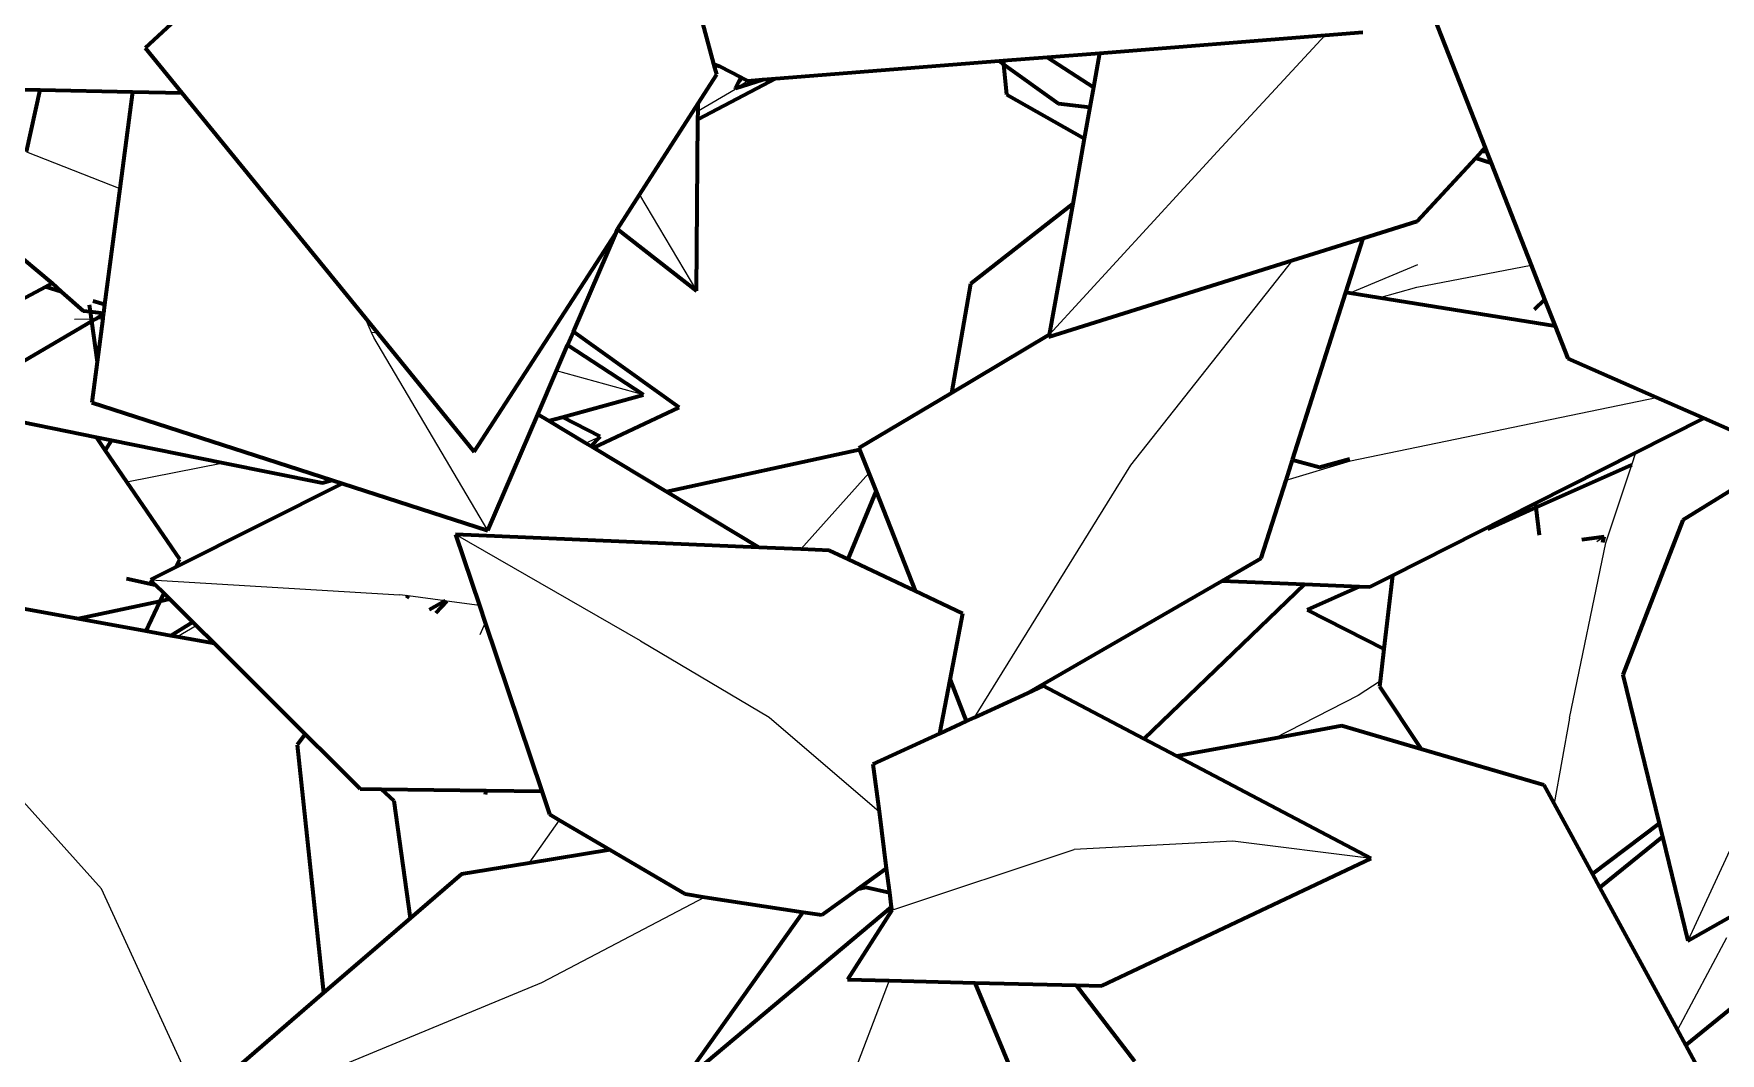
# Model space of a CAD drawing. Header units: millimetres. Extents: x 4307 to 31003, y 2809 to 20009.
# Drawn here: x 7540.7 to 7604.3, y 7923.5 to 7961.9 of the extents above; entities that cross this region are included whole.
import ezdxf

# ---------------------------------------------------------------- set-up
doc = ezdxf.new("R2010")
doc.units = ezdxf.units.MM
doc.layers.add('ProfileEdges', color=7, linetype='Continuous')

msp = doc.modelspace()

# ---------------------------------------------------------------- linework, layer by layer
for p, q in [((7585.34, 7957.487), (7589.399, 7961.873)), ((7566.396, 7960.644), (7566.566, 7960.71)), ((7567.171, 7959.872), (7567.459, 7960.246)), ((7565.759, 7959.017), (7567.154, 7959.837)), ((7567.171, 7959.872), (7567.636, 7960.154)), ((7540.436, 7957.477), (7543.951, 7956.1)), ((7585.34, 7957.487), (7579.004, 7950.581)), ((7563.547, 7955.857), (7565.694, 7952.239)), ((7582.072, 7945.66), (7588.186, 7953.387)), ((7592.891, 7953.218), (7590.33, 7952.145)), ((7592.863, 7952.368), (7597.17, 7953.204)), ((7591.43, 7951.969), (7592.863, 7952.368)), ((7542.245, 7951.163), (7542.876, 7951.178)), ((7542.876, 7951.178), (7543.044, 7951.182)), ((7543.044, 7951.182), (7543.31, 7951.188)), ((7553.444, 7950.665), (7553.188, 7951.237)), ((7553.679, 7950.634), (7553.444, 7950.665)), ((7553.529, 7950.474), (7553.444, 7950.665)), ((7557.825, 7943.196), (7553.529, 7950.474)), ((7563.705, 7948.316), (7560.425, 7949.219)), ((7590.361, 7945.832), (7601.899, 7948.214)), ((7561.512, 7946.494), (7562.061, 7946.748)), ((7544.218, 7945.036), (7547.846, 7945.751)), ((7576.182, 7936.152), (7582.072, 7945.66)), ((7587.933, 7945.102), (7590.361, 7945.832)), ((7599.987, 7942.736), (7600.97, 7945.678)), ((7600.97, 7945.678), (7601.124, 7946.138)), ((7569.632, 7942.495), (7572.195, 7945.364)), ((7563.593, 7939.039), (7556.618, 7943.05)), ((7598.617, 7936.12), (7599.987, 7942.736)), ((7599.921, 7942.955), (7599.644, 7942.776)), ((7545.111, 7941.335), (7554.499, 7940.776)), ((7554.832, 7940.732), (7554.499, 7940.776)), ((7556.225, 7940.547), (7554.832, 7940.732)), ((7556.289, 7940.539), (7556.225, 7940.547)), ((7557.515, 7940.376), (7556.289, 7940.539)), ((7546.105, 7939.19), (7546.832, 7939.62)), ((7557.731, 7939.717), (7557.526, 7939.26)), ((7563.593, 7939.039), (7568.445, 7936.167)), ((7591.476, 7937.516), (7590.65, 7936.983)), ((7590.65, 7936.983), (7587.488, 7935.361)), ((7568.445, 7936.167), (7572.582, 7932.602)), ((7598.617, 7936.12), (7598.037, 7932.9)), ((7538.155, 7935.378), (7543.267, 7929.685)), ((7606.438, 7934.993), (7603.082, 7927.726)), ((7559.385, 7930.661), (7560.539, 7932.279)), ((7573.059, 7928.884), (7579.943, 7931.166)), ((7585.926, 7931.48), (7579.943, 7931.166)), ((7591.136, 7930.832), (7585.926, 7931.48)), ((7546.93, 7921.711), (7543.267, 7929.685)), ((7566.02, 7929.379), (7559.854, 7926.143)), ((7604.535, 7927.838), (7602.685, 7924.375)), ((7559.854, 7926.143), (7544.896, 7919.96)), ((7572.968, 7926.226), (7569.601, 7917.469))]:
    msp.add_line(p, q)
at = {"layer": 'ProfileEdges', "lineweight": 211}
for p, q in [((7566.359, 7960.78), (7565.087, 7965.497)), ((7548.363, 7964.59), (7544.916, 7961.396)), ((7593.368, 7962.909), (7595.435, 7957.633)), ((7580.897, 7961.201), (7589.399, 7961.873)), ((7589.399, 7961.873), (7590.823, 7961.985)), ((7544.916, 7961.396), (7546.295, 7959.703)), ((7568.691, 7960.237), (7577.113, 7960.903)), ((7577.113, 7960.903), (7577.269, 7960.915)), ((7577.113, 7960.903), (7577.281, 7960.782)), ((7577.269, 7960.915), (7578.926, 7961.046)), ((7577.269, 7960.915), (7577.281, 7960.782)), ((7578.926, 7961.046), (7580.897, 7961.201)), ((7578.926, 7961.046), (7580.669, 7959.92)), ((7580.897, 7961.201), (7580.669, 7959.92)), ((7565.761, 7959.305), (7566.462, 7960.396)), ((7566.359, 7960.78), (7566.386, 7960.803)), ((7566.359, 7960.78), (7566.566, 7960.71)), ((7566.396, 7960.644), (7566.359, 7960.78)), ((7566.462, 7960.396), (7566.396, 7960.644)), ((7566.566, 7960.71), (7567.372, 7960.291)), ((7567.372, 7960.291), (7567.171, 7959.872)), ((7567.372, 7960.291), (7567.459, 7960.246)), ((7567.459, 7960.246), (7567.636, 7960.154)), ((7577.281, 7960.782), (7577.383, 7959.635)), ((7577.281, 7960.782), (7579.352, 7959.294)), ((7535.315, 7959.939), (7540.95, 7959.818)), ((7540.436, 7957.477), (7540.95, 7959.818)), ((7540.95, 7959.818), (7544.427, 7959.743)), ((7544.427, 7959.743), (7543.951, 7956.1)), ((7544.427, 7959.743), (7546.295, 7959.703)), ((7546.295, 7959.703), (7553.188, 7951.237)), ((7568.691, 7960.237), (7565.756, 7958.701)), ((7567.171, 7959.872), (7567.154, 7959.837)), ((7567.171, 7959.872), (7568.202, 7960.199)), ((7567.636, 7960.154), (7568.202, 7960.199)), ((7568.202, 7960.199), (7568.691, 7960.237)), ((7577.383, 7959.635), (7580.323, 7957.982)), ((7580.669, 7959.92), (7580.534, 7959.161)), ((7563.547, 7955.857), (7565.761, 7959.305)), ((7565.756, 7958.701), (7565.759, 7959.017)), ((7565.759, 7959.017), (7565.761, 7959.305)), ((7579.352, 7959.294), (7580.534, 7959.161)), ((7580.534, 7959.161), (7580.323, 7957.982)), ((7565.694, 7952.239), (7565.756, 7958.701)), ((7580.323, 7957.982), (7579.884, 7955.515)), ((7592.876, 7954.858), (7595.068, 7957.236)), ((7595.068, 7957.236), (7595.318, 7957.507)), ((7595.663, 7957.052), (7595.068, 7957.236)), ((7595.318, 7957.507), (7595.435, 7957.633)), ((7595.318, 7957.507), (7595.492, 7957.487)), ((7595.435, 7957.633), (7595.492, 7957.487)), ((7595.492, 7957.487), (7595.663, 7957.052)), ((7595.663, 7957.052), (7597.17, 7953.204)), ((7543.951, 7956.1), (7543.379, 7951.718)), ((7562.717, 7954.564), (7563.547, 7955.857)), ((7579.884, 7955.515), (7576.034, 7952.495)), ((7579.884, 7955.515), (7579.004, 7950.581)), ((7562.668, 7954.418), (7562.717, 7954.564)), ((7562.717, 7954.564), (7565.694, 7952.239)), ((7590.84, 7954.22), (7592.876, 7954.858)), ((7557.322, 7946.161), (7562.668, 7954.418)), ((7561.061, 7950.694), (7562.668, 7954.418)), ((7562.668, 7954.418), (7562.645, 7954.452)), ((7588.186, 7953.387), (7590.84, 7954.22)), ((7590.186, 7952.169), (7590.84, 7954.22)), ((7540.319, 7953.425), (7541.403, 7952.521)), ((7578.99, 7950.502), (7588.186, 7953.387)), ((7597.17, 7953.204), (7597.676, 7951.913)), ((7537.019, 7950.202), (7541.149, 7952.387)), ((7541.149, 7952.387), (7541.403, 7952.521)), ((7541.76, 7952.204), (7541.149, 7952.387)), ((7541.403, 7952.521), (7541.76, 7952.204)), ((7541.76, 7952.204), (7542.568, 7951.487)), ((7576.034, 7952.495), (7575.316, 7948.381)), ((7588.177, 7945.867), (7590.186, 7952.169)), ((7590.33, 7952.145), (7590.186, 7952.169)), ((7591.43, 7951.969), (7590.33, 7952.145)), ((7542.568, 7951.487), (7542.838, 7951.452)), ((7542.803, 7951.708), (7542.838, 7951.452)), ((7542.838, 7951.452), (7543.336, 7951.389)), ((7542.838, 7951.452), (7542.876, 7951.178)), ((7543.379, 7951.718), (7542.949, 7951.847)), ((7543.044, 7951.182), (7543.331, 7951.35)), ((7543.331, 7951.35), (7543.31, 7951.188)), ((7543.336, 7951.389), (7543.331, 7951.35)), ((7543.379, 7951.718), (7543.336, 7951.389)), ((7598.072, 7950.903), (7591.43, 7951.969)), ((7597.676, 7951.913), (7597.282, 7951.537)), ((7597.676, 7951.913), (7598.072, 7950.903)), ((7538.102, 7948.289), (7542.888, 7951.09)), ((7542.876, 7951.178), (7542.888, 7951.09)), ((7542.888, 7951.09), (7543.044, 7951.182)), ((7542.888, 7951.09), (7543.098, 7949.564)), ((7543.31, 7951.188), (7543.098, 7949.564)), ((7553.188, 7951.237), (7553.679, 7950.634)), ((7598.072, 7950.903), (7598.55, 7949.683)), ((7553.679, 7950.634), (7557.322, 7946.161)), ((7560.425, 7949.219), (7560.84, 7950.182)), ((7560.84, 7950.182), (7561.061, 7950.694)), ((7563.705, 7948.316), (7560.84, 7950.182)), ((7565.044, 7947.836), (7561.061, 7950.694)), ((7579.004, 7950.581), (7575.316, 7948.381)), ((7579.004, 7950.581), (7578.99, 7950.502)), ((7543.098, 7949.564), (7542.896, 7948.02)), ((7598.55, 7949.683), (7601.899, 7948.214)), ((7559.715, 7947.574), (7560.425, 7949.219)), ((7560.643, 7947.475), (7563.705, 7948.316)), ((7575.316, 7948.381), (7571.827, 7946.3)), ((7601.899, 7948.214), (7603.685, 7947.43)), ((7538.463, 7947.653), (7543.069, 7946.719)), ((7542.896, 7948.02), (7551.961, 7945.091)), ((7557.825, 7943.196), (7559.715, 7947.574)), ((7560.119, 7947.331), (7559.715, 7947.574)), ((7561.815, 7946.312), (7565.044, 7947.836)), ((7560.119, 7947.331), (7560.643, 7947.475)), ((7561.512, 7946.494), (7560.119, 7947.331)), ((7562.061, 7946.748), (7560.643, 7947.475)), ((7601.124, 7946.138), (7603.685, 7947.43)), ((7603.685, 7947.43), (7604.873, 7946.909)), ((7543.402, 7946.232), (7543.069, 7946.719)), ((7543.069, 7946.719), (7543.639, 7946.604)), ((7543.639, 7946.604), (7543.402, 7946.232)), ((7543.639, 7946.604), (7547.846, 7945.751)), ((7561.713, 7946.373), (7561.512, 7946.494)), ((7561.713, 7946.373), (7562.061, 7946.748)), ((7561.815, 7946.312), (7561.713, 7946.373)), ((7564.57, 7944.656), (7561.815, 7946.312)), ((7571.827, 7946.3), (7571.851, 7946.24)), ((7544.218, 7945.036), (7543.402, 7946.232)), ((7547.846, 7945.751), (7551.597, 7944.991)), ((7571.851, 7946.24), (7564.57, 7944.656)), ((7571.851, 7946.24), (7572.195, 7945.364)), ((7587.933, 7945.102), (7588.177, 7945.867)), ((7588.177, 7945.867), (7589.191, 7945.581)), ((7589.191, 7945.581), (7590.332, 7945.901)), ((7597.336, 7944.226), (7601.124, 7946.138)), ((7600.97, 7945.678), (7597.355, 7944.062)), ((7546.211, 7942.118), (7544.218, 7945.036)), ((7551.597, 7944.991), (7551.961, 7945.091)), ((7551.961, 7945.091), (7552.35, 7944.965)), ((7572.195, 7945.364), (7572.47, 7944.666)), ((7586.992, 7942.151), (7587.933, 7945.102)), ((7605.615, 7945.268), (7602.887, 7943.593)), ((7552.35, 7944.965), (7546.068, 7941.815)), ((7552.35, 7944.965), (7557.825, 7943.196)), ((7568.055, 7942.562), (7564.57, 7944.656)), ((7571.414, 7942.12), (7572.47, 7944.666)), ((7572.47, 7944.666), (7573.939, 7940.927)), ((7591.939, 7941.503), (7597.336, 7944.226)), ((7597.355, 7944.062), (7595.541, 7943.251)), ((7597.336, 7944.226), (7597.355, 7944.062)), ((7597.355, 7944.062), (7597.478, 7943.027)), ((7602.887, 7943.593), (7600.628, 7937.763)), ((7568.055, 7942.562), (7556.618, 7943.05)), ((7556.618, 7943.05), (7557.515, 7940.376)), ((7569.632, 7942.495), (7568.055, 7942.562)), ((7570.718, 7942.449), (7569.632, 7942.495)), ((7571.414, 7942.12), (7570.718, 7942.449)), ((7599.921, 7942.955), (7599.087, 7942.841)), ((7599.877, 7942.749), (7599.921, 7942.955)), ((7546.068, 7941.815), (7545.111, 7941.335)), ((7546.068, 7941.815), (7546.211, 7942.118)), ((7573.939, 7940.927), (7571.414, 7942.12)), ((7585.515, 7941.3), (7586.992, 7942.151)), ((7544.2, 7941.385), (7545.293, 7941.154)), ((7545.111, 7941.335), (7545.293, 7941.154)), ((7578.181, 7937.072), (7585.515, 7941.3)), ((7588.629, 7941.174), (7582.563, 7935.345)), ((7585.515, 7941.3), (7588.629, 7941.174)), ((7588.629, 7941.174), (7590.706, 7941.09)), ((7591.089, 7941.074), (7591.939, 7941.503)), ((7591.939, 7941.503), (7591.619, 7938.743)), ((7542.384, 7939.864), (7538.06, 7940.648)), ((7545.293, 7941.154), (7545.61, 7940.838)), ((7545.462, 7940.525), (7545.61, 7940.838)), ((7545.843, 7940.606), (7545.462, 7940.525)), ((7545.61, 7940.838), (7545.843, 7940.606)), ((7545.843, 7940.606), (7546.707, 7939.746)), ((7554.832, 7940.732), (7554.766, 7940.642)), ((7556.225, 7940.547), (7555.625, 7940.212)), ((7555.871, 7940.089), (7556.289, 7940.539)), ((7575.742, 7940.075), (7573.939, 7940.927)), ((7590.706, 7941.09), (7588.728, 7940.206)), ((7590.706, 7941.09), (7591.089, 7941.074)), ((7545.462, 7940.525), (7542.384, 7939.864)), ((7544.935, 7939.402), (7545.462, 7940.525)), ((7557.515, 7940.376), (7557.731, 7939.717)), ((7575.26, 7937.567), (7575.742, 7940.075)), ((7588.728, 7940.206), (7591.619, 7938.743)), ((7544.935, 7939.402), (7542.384, 7939.864)), ((7545.875, 7939.232), (7544.935, 7939.402)), ((7546.707, 7939.746), (7545.875, 7939.232)), ((7546.707, 7939.746), (7546.832, 7939.62)), ((7546.832, 7939.62), (7547.522, 7938.933)), ((7557.731, 7939.717), (7559.865, 7933.369)), ((7546.105, 7939.19), (7545.875, 7939.232)), ((7547.522, 7938.933), (7546.105, 7939.19)), ((7547.522, 7938.933), (7550.945, 7935.522)), ((7591.619, 7938.743), (7591.476, 7937.516)), ((7574.872, 7935.549), (7575.26, 7937.567)), ((7575.26, 7937.567), (7575.872, 7936.009)), ((7591.476, 7937.516), (7591.453, 7937.314)), ((7600.628, 7937.763), (7602, 7932.151)), ((7578.181, 7937.072), (7576.182, 7936.152)), ((7578.768, 7937.343), (7578.181, 7937.072)), ((7582.563, 7935.345), (7578.768, 7937.343)), ((7591.453, 7937.314), (7593.019, 7934.953)), ((7576.182, 7936.152), (7575.872, 7936.009)), ((7550.945, 7935.522), (7550.642, 7935.117)), ((7550.945, 7935.522), (7551.956, 7934.514)), ((7574.872, 7935.549), (7572.353, 7934.389)), ((7575.872, 7936.009), (7574.872, 7935.549)), ((7590.033, 7935.829), (7587.488, 7935.361)), ((7593.019, 7934.953), (7590.033, 7935.829)), ((7550.642, 7935.117), (7551.639, 7925.767)), ((7583.815, 7934.686), (7582.563, 7935.345)), ((7587.488, 7935.361), (7583.815, 7934.686)), ((7597.659, 7933.593), (7593.019, 7934.953)), ((7551.956, 7934.514), (7553.013, 7933.461)), ((7572.353, 7934.389), (7572.582, 7932.602)), ((7591.136, 7930.832), (7583.815, 7934.686)), ((7598.037, 7932.9), (7597.659, 7933.593)), ((7553.013, 7933.461), (7553.816, 7933.45)), ((7554.303, 7933.006), (7553.816, 7933.45)), ((7553.816, 7933.45), (7557.766, 7933.397)), ((7554.912, 7928.585), (7554.303, 7933.006)), ((7557.749, 7933.244), (7557.766, 7933.397)), ((7557.766, 7933.397), (7559.865, 7933.369)), ((7559.865, 7933.369), (7560.155, 7932.505)), ((7599.482, 7930.249), (7598.037, 7932.9)), ((7560.155, 7932.505), (7560.539, 7932.279)), ((7560.539, 7932.279), (7562.441, 7931.159)), ((7572.582, 7932.602), (7572.857, 7930.459)), ((7599.482, 7930.249), (7602, 7932.151)), ((7602.122, 7931.655), (7599.76, 7929.739)), ((7602, 7932.151), (7602.122, 7931.655)), ((7602.122, 7931.655), (7603.082, 7927.726)), ((7612.798, 7931.795), (7603.005, 7923.788)), ((7562.441, 7931.159), (7559.385, 7930.661)), ((7562.441, 7931.159), (7565.269, 7929.494)), ((7559.385, 7930.661), (7556.841, 7930.246)), ((7571.755, 7929.663), (7572.857, 7930.459)), ((7572.857, 7930.459), (7572.975, 7929.538)), ((7580.99, 7926.026), (7591.136, 7930.832)), ((7556.841, 7930.246), (7554.912, 7928.585)), ((7572.087, 7929.737), (7571.755, 7929.663)), ((7572.975, 7929.538), (7572.087, 7929.737)), ((7599.76, 7929.739), (7599.482, 7930.249)), ((7602.685, 7924.375), (7599.76, 7929.739)), ((7565.269, 7929.494), (7566.02, 7929.379)), ((7566.02, 7929.379), (7569.717, 7928.811)), ((7570.424, 7928.702), (7571.755, 7929.663)), ((7572.975, 7929.538), (7573.045, 7928.997)), ((7554.912, 7928.585), (7553.383, 7927.268)), ((7565.216, 7922.48), (7569.717, 7928.811)), ((7573.045, 7928.997), (7565.31, 7922.517)), ((7569.717, 7928.811), (7570.424, 7928.702)), ((7573.059, 7928.884), (7571.399, 7926.265)), ((7573.045, 7928.997), (7573.059, 7928.884)), ((7603.082, 7927.726), (7604.899, 7928.761)), ((7553.383, 7927.268), (7551.639, 7925.767)), ((7571.399, 7926.265), (7572.968, 7926.226)), ((7572.968, 7926.226), (7576.202, 7926.145)), ((7579.772, 7917.579), (7576.202, 7926.145)), ((7576.202, 7926.145), (7580.015, 7926.05)), ((7580.015, 7926.05), (7582.212, 7923.189)), ((7580.015, 7926.05), (7580.99, 7926.026)), ((7551.639, 7925.767), (7546.93, 7921.711)), ((7603.005, 7923.788), (7602.685, 7924.375)), ((7603.539, 7922.808), (7603.005, 7923.788))]:
    msp.add_line(p, q, dxfattribs=at)

doc.saveas('drawing.dxf')
